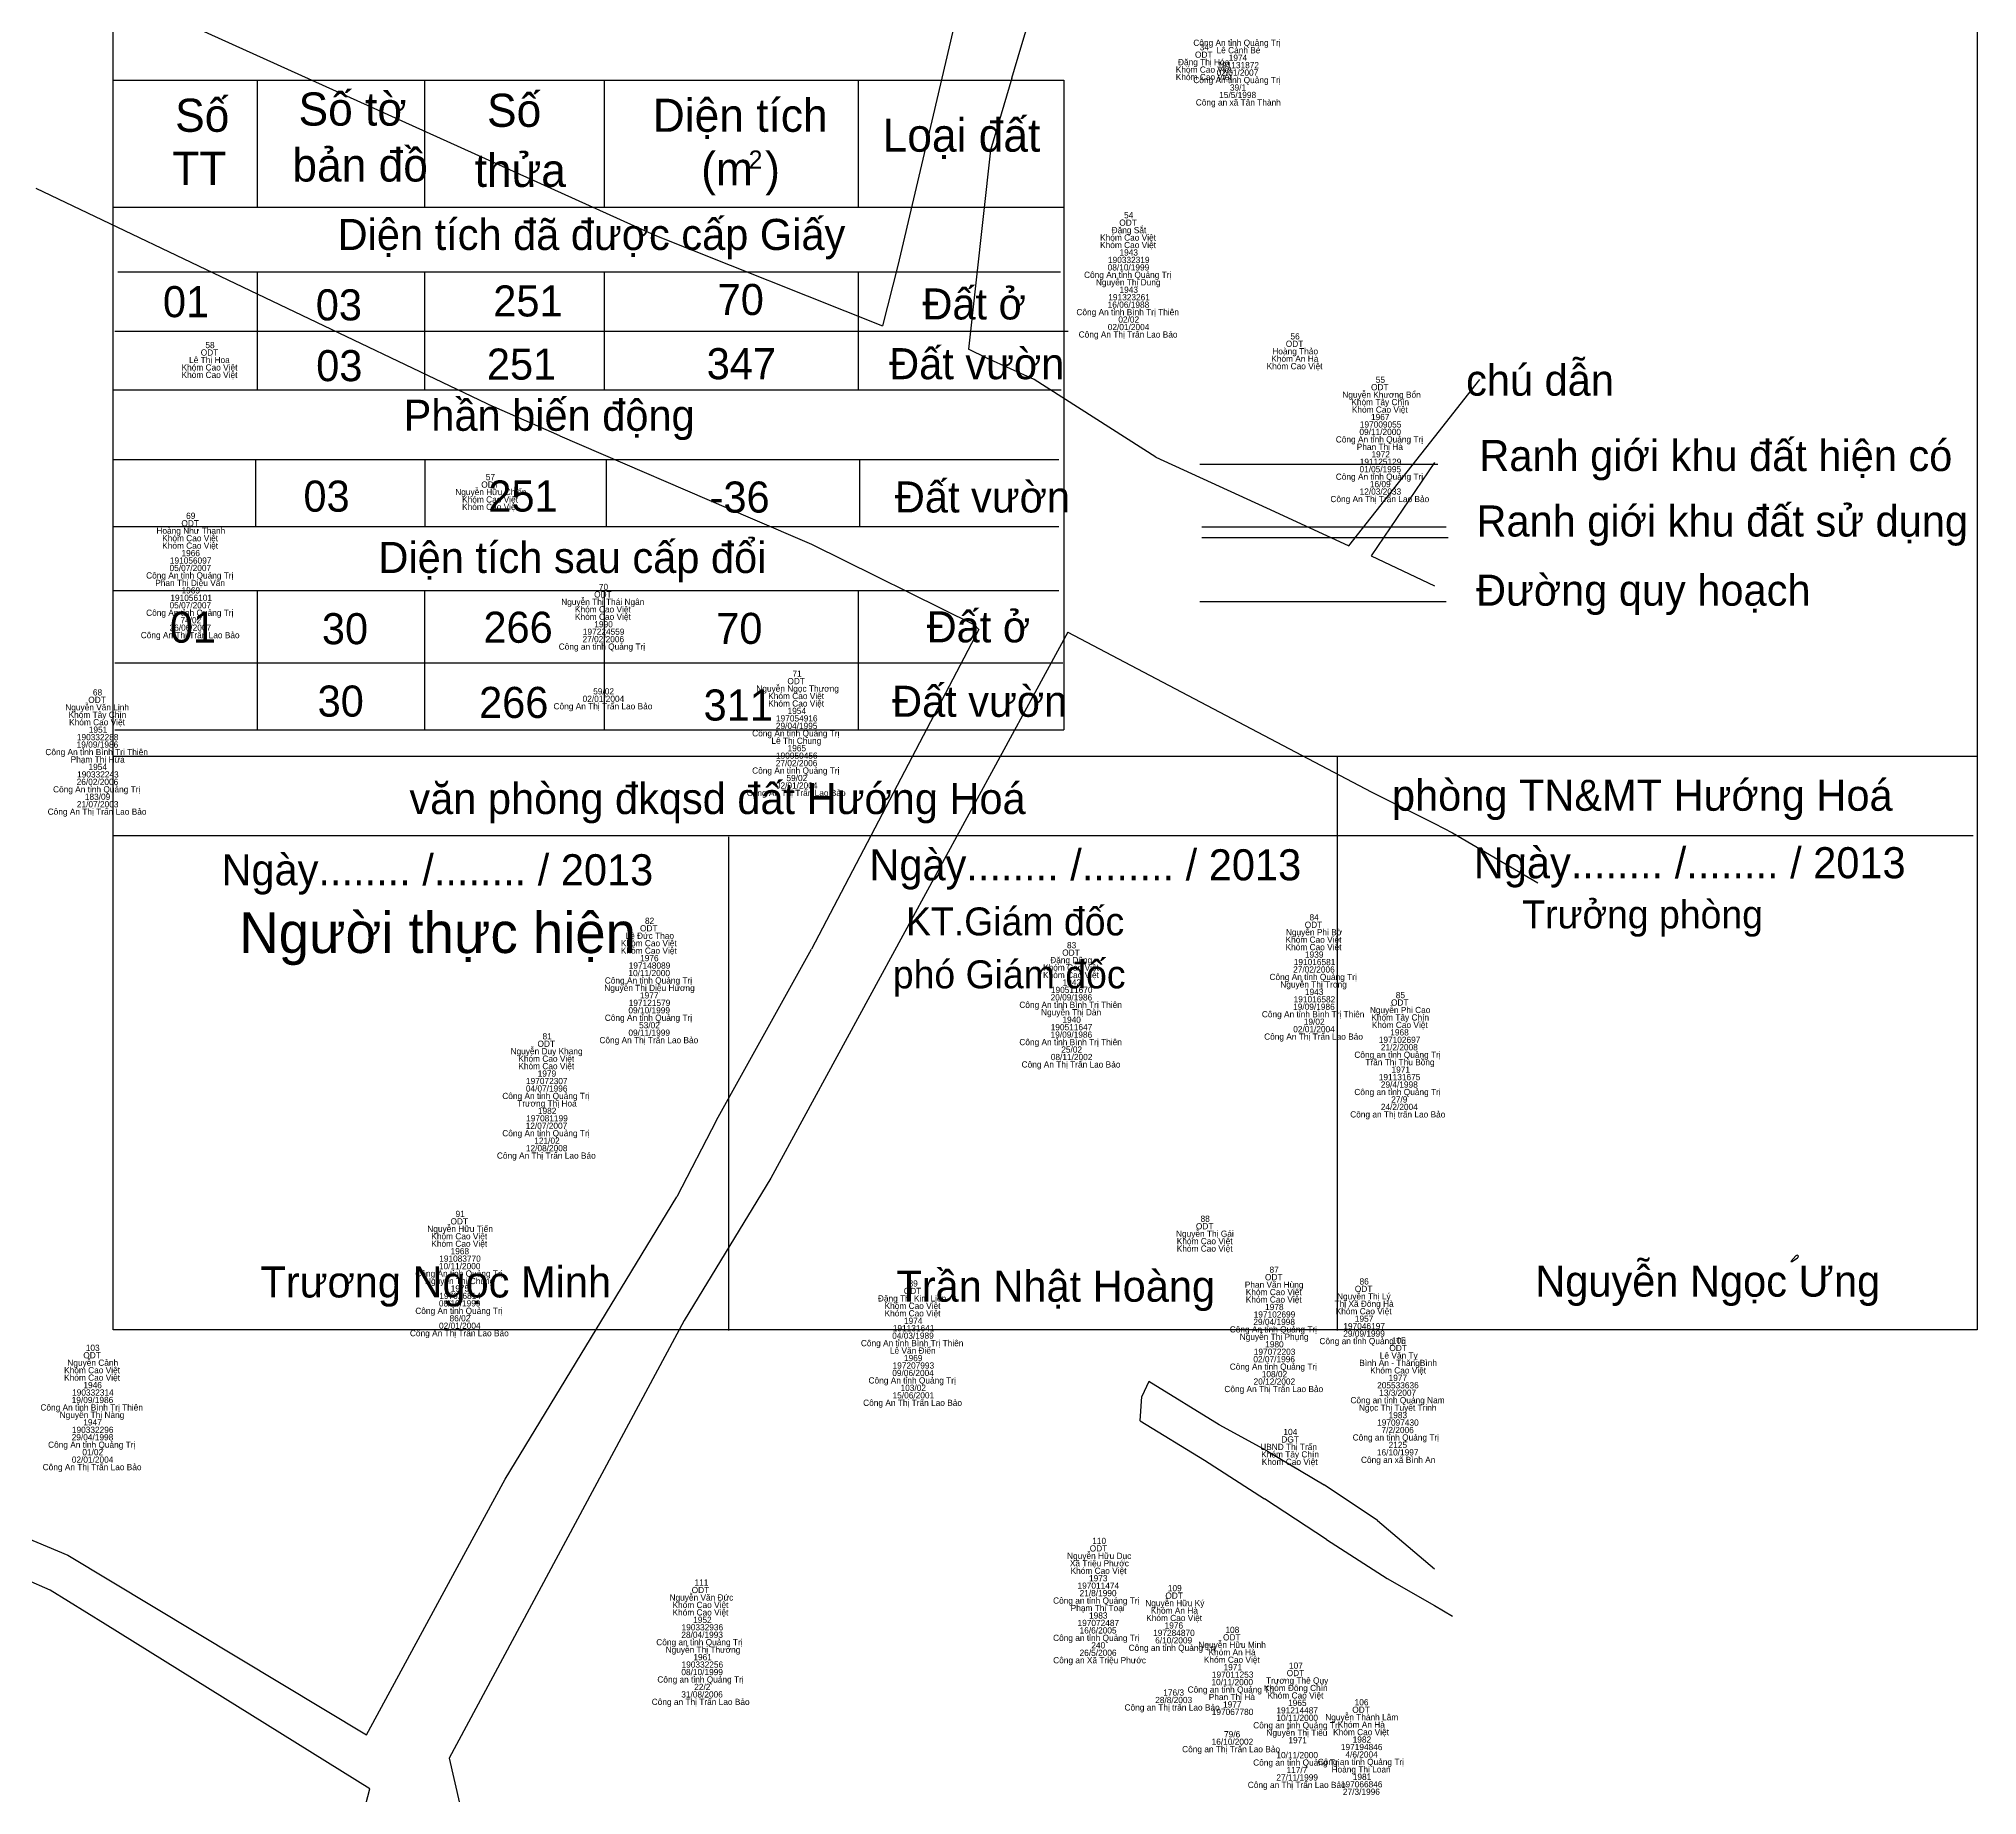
# Model space of a CAD drawing. Extents: x 535932 to 536577, y 1836990 to 1837547.
# Drawn here: x 536365.2 to 536552.4, y 1837218.2 to 1837387.8 of the extents above; entities that cross this region are included whole.
import ezdxf

# ---------------------------------------------------------------- set-up
doc = ezdxf.new("R2010")
doc.units = 0
for name, color, linetype in [('Level 1', 7, 'Continuous'), ('Level 17', 7, 'Continuous'), ('Level 23', 7, 'Continuous'), ('Level 5', 7, 'Continuous')]:
    doc.layers.add(name, color=color, linetype=linetype)

msp = doc.modelspace()

# ---------------------------------------------------------------- linework, layer by layer
at = {"layer": 'Level 17'}
for p, q in [((536372.58, 1837359.59), (536464.63, 1837359.59)), ((536477.34, 1837333.47), (536501.14, 1837333.47)), ((536372.58, 1837327.56), (536464.13, 1837327.56))]:
    msp.add_line(p, q, dxfattribs=at)
at = {"layer": 'Level 23'}
for p, q in [((536380.55, 1837388.82), (536424.72, 1837368.85)), ((536459.18, 1837384.01), (536460.06, 1837386.93)), ((536364.96, 1837373.38), (536409.17, 1837352.27)), ((536424.72, 1837368.85), (536446.7, 1837360.11)), ((536500, 1837349.33), (536504.39, 1837354.9)), ((536415.56, 1837349.48), (536409.17, 1837352.27)), ((536415.56, 1837349.48), (536433.92, 1837341.56)), ((536491.73, 1837338.85), (536500, 1837349.33)), ((536473.11, 1837347.42), (536484.57, 1837342.17)), ((536500, 1837346.91), (536493.88, 1837337.87)), ((536484.57, 1837342.17), (536491.73, 1837338.85)), ((536433.92, 1837341.56), (536439.86, 1837339)), ((536439.86, 1837339), (536455.59, 1837331.22)), ((536493.88, 1837337.87), (536500, 1837335)), ((536455.59, 1837331.22), (536456, 1837330.76)), ((536464.59, 1837330.5), (536435.91, 1837277.78)), ((536456, 1837330.76), (536439.84, 1837299.89)), ((536464.59, 1837330.5), (536493.89, 1837315.09)), ((536493.89, 1837315.09), (536500, 1837312.03)), ((536500, 1837312.03), (536501.75, 1837311.15)), ((536501.75, 1837311.15), (536509.98, 1837306.31)), ((536430.69, 1837283.38), (536439.84, 1837299.89)), ((536430.69, 1837283.38), (536426.83, 1837275.98)), ((536435.91, 1837277.78), (536427.55, 1837264.04)), ((536410.26, 1837248.72), (536426.83, 1837275.98)), ((536472.41, 1837258.17), (536471.76, 1837256.72)), ((536479.23, 1837253.98), (536472.41, 1837258.17)), ((536471.6, 1837254.37), (536471.76, 1837256.72)), ((536471.6, 1837254.37), (536477.79, 1837250.56)), ((536483.89, 1837251.43), (536479.23, 1837253.98)), ((536477.79, 1837250.56), (536483.6, 1837246.81)), ((536483.89, 1837251.43), (536489.35, 1837248.19)), ((536489.58, 1837242.9), (536483.6, 1837246.81)), ((536494.52, 1837244.72), (536489.35, 1837248.19)), ((536494.52, 1837244.72), (536500, 1837240.05)), ((536489.58, 1837242.9), (536495.45, 1837239.13)), ((536495.45, 1837239.13), (536500, 1837236.51)), ((536500, 1837236.51), (536501.75, 1837235.5))]:
    msp.add_line(p, q, dxfattribs=at)
for points in [[(536479.92, 1837436.92), (536458.58, 1837401.11), (536454.35, 1837392.14), (536451.6, 1837380.44), (536448.2, 1837365.93), (536446.7, 1837360.11)], [(536460.06, 1837386.93), (536461.41, 1837391.4), (536462.6, 1837393.52)], [(536459.18, 1837384.01), (536459.18, 1837384), (536457.12, 1837377.05), (536455.01, 1837357.85)], [(536473.11, 1837347.42), (536461.34, 1837354.9), (536456.78, 1837356.98), (536455.01, 1837357.85)], [(536327.14, 1837289.36), (536316.18, 1837262.49), (536346.89, 1837250.24), (536368.04, 1837241.4), (536396.87, 1837224.03), (536406.48, 1837241.75)], [(536427.55, 1837264.04), (536404.86, 1837221.79), (536405.87, 1837217.43), (536408.56, 1837215.26), (536435.26, 1837199.74)], [(536406.48, 1837241.75), (536410.26, 1837248.72)], [(536371.64, 1837234.71), (536366.33, 1837238.01), (536356.89, 1837242.11)], [(536380.44, 1837154.36), (536397.19, 1837218.83), (536371.64, 1837234.71)]]:
    msp.add_lwpolyline(points, dxfattribs=at)
at = {"layer": 'Level 5'}
for p, q in [((536372.42, 1837383.83), (536464.21, 1837383.83)), ((536386.32, 1837383.83), (536386.32, 1837371.55)), ((536402.48, 1837383.83), (536402.48, 1837371.55)), ((536419.83, 1837383.83), (536419.83, 1837371.55)), ((536444.36, 1837383.83), (536444.36, 1837371.55)), ((536464.21, 1837383.83), (536464.21, 1837321.07)), ((536372.42, 1837371.55), (536464.21, 1837371.55)), ((536372.86, 1837365.3), (536463.88, 1837365.3)), ((536386.32, 1837365.3), (536386.32, 1837353.92)), ((536402.48, 1837365.3), (536402.48, 1837353.92)), ((536419.83, 1837365.3), (536419.83, 1837353.92)), ((536444.36, 1837365.3), (536444.36, 1837353.92)), ((536372.42, 1837353.92), (536463.97, 1837353.92)), ((536372.46, 1837347.2), (536463.74, 1837347.2)), ((536386.16, 1837347.2), (536386.16, 1837340.71)), ((536402.52, 1837347.2), (536402.52, 1837340.71)), ((536420.02, 1837347.2), (536420.02, 1837340.71)), ((536444.49, 1837347.2), (536444.49, 1837340.71)), ((536477.34, 1837346.75), (536500.34, 1837346.75)), ((536372.46, 1837340.71), (536463.74, 1837340.71)), ((536477.54, 1837340.67), (536501.14, 1837340.67)), ((536477.54, 1837339.67), (536501.34, 1837339.67)), ((536372.46, 1837334.54), (536463.74, 1837334.54)), ((536386.32, 1837334.54), (536386.32, 1837321.07)), ((536402.48, 1837334.54), (536402.48, 1837321.07)), ((536419.83, 1837334.54), (536419.83, 1837321.07)), ((536444.36, 1837334.54), (536444.36, 1837321.07)), ((536372.58, 1837321.07), (536464.21, 1837321.07)), ((536372.42, 1837318.55), (536552.42, 1837318.55)), ((536490.62, 1837318.55), (536490.62, 1837263.15)), ((536372.42, 1837310.87), (536552.02, 1837310.87)), ((536431.82, 1837310.75), (536431.82, 1837263.15)), ((536431.82, 1837263.15), (536431.82, 1837263.07)), ((536490.62, 1837263.15), (536490.62, 1837263.07))]:
    msp.add_line(p, q, dxfattribs=at)
for points in [[(536372.42, 1837263.15), (536372.42, 1837546.67)], [(536552.42, 1837546.67), (536552.42, 1837263.15)], [(536552.42, 1837263.15), (536372.42, 1837263.15)]]:
    msp.add_lwpolyline(points, dxfattribs=at)
msp.add_lwpolyline([(536535.08, 1837270.11), (536535.13, 1837270.16), (536535.16, 1837270.25), (536535.11, 1837270.32), (536535.05, 1837270.34), (536534.97, 1837270.32), (536534.91, 1837270.28), (536534.43, 1837269.74), (536534.56, 1837269.74)], close=True, dxfattribs=at)

# ---------------------------------------------------------------- texts
at = {"layer": 'Level 1'}
for s, p in [('Công An tỉnh Quảng Trị', (536476.72, 1837387.13)), ('34', (536477.34, 1837386.7)), ('Lê Cảnh Bé', (536478.96, 1837386.41)), ('Khóm Cao Việt', (536475.03, 1837384.54)), ('Đặng Thị Hóa', (536475.24, 1837385.26)), ('ODT', (536476.88, 1837385.98)), ('191131872', (536479.05, 1837384.97)), ('1974', (536480.14, 1837385.69)), ('Khóm Cao Việt', (536475.03, 1837383.82)), ('Công An tỉnh Quảng Trị', (536476.72, 1837383.53)), ('02/01/2007', (536478.98, 1837384.25)), ('39/1', (536480.26, 1837382.81)), ('Công an xã Tân Thành', (536476.96, 1837381.37)), ('15/5/1998', (536479.22, 1837382.09)), ('ODT', (536469.57, 1837369.76)), ('54', (536470.03, 1837370.48)), ('Khóm Cao Việt', (536467.72, 1837368.32)), ('Đặng Sắt', (536468.83, 1837369.04)), ('Khóm Cao Việt', (536467.72, 1837367.6)), ('190332319', (536468.48, 1837366.16)), ('1943', (536469.59, 1837366.88)), ('Công An tỉnh Quảng Trị', (536466.17, 1837364.72)), ('Nguyễn Thị Dung', (536467.31, 1837364)), ('08/10/1999', (536468.45, 1837365.44)), ('191323261', (536468.51, 1837362.56)), ('1943', (536469.59, 1837363.28)), ('Công An tỉnh Bình Trị Thiên', (536465.43, 1837361.12)), ('16/06/1988', (536468.45, 1837361.84)), ('02/02', (536469.48, 1837360.4)), ('Công An Thị Trấn Lao Bảo', (536465.65, 1837358.96)), ('02/01/2004', (536468.46, 1837359.68)), ('56', (536486.1, 1837358.78)), ('Lê Thị Hoa', (536379.75, 1837356.5)), ('ODT', (536380.87, 1837357.22)), ('58', (536381.32, 1837357.94)), ('Khóm An Hà', (536484.25, 1837356.62)), ('Hoàng Thảo', (536484.35, 1837357.34)), ('ODT', (536485.65, 1837358.06)), ('Khóm Cao Việt', (536379.02, 1837355.78)), ('Khóm Cao Việt', (536379.02, 1837355.06)), ('Khóm Cao Việt', (536483.8, 1837355.9)), ('Nguyễn Khương Bổn', (536491.11, 1837353.15)), ('ODT', (536493.88, 1837353.87)), ('55', (536494.34, 1837354.59)), ('Khóm Tây Chín', (536491.98, 1837352.43)), ('Khóm Cao Việt', (536492.03, 1837351.71)), ('1967', (536493.88, 1837350.99)), ('09/11/2000', (536492.76, 1837349.55)), ('197009055', (536492.8, 1837350.27)), ('Công An tỉnh Quảng Trị', (536490.48, 1837348.83)), ('Phan Thị Hà', (536492.5, 1837348.11)), ('1972', (536493.92, 1837347.39)), ('Công An tỉnh Quảng Trị', (536490.48, 1837345.23)), ('01/05/1995', (536492.77, 1837345.95)), ('191125129', (536492.79, 1837346.67)), ('Nguyễn Hữu Chiến', (536405.45, 1837343.75)), ('ODT', (536407.96, 1837344.47)), ('57', (536408.4, 1837345.19)), ('12/03/2033', (536492.78, 1837343.79)), ('16/09', (536493.77, 1837344.51)), ('Khóm Cao Việt', (536406.11, 1837343.03)), ('Khóm Cao Việt', (536406.11, 1837342.31)), ('Công An Thị Trấn Lao Bảo', (536489.96, 1837343.07)), ('Hoàng Như Thạnh', (536376.59, 1837340.01)), ('ODT', (536379, 1837340.73)), ('69', (536379.46, 1837341.45)), ('Khóm Cao Việt', (536377.15, 1837339.29)), ('Khóm Cao Việt', (536377.15, 1837338.57)), ('1966', (536379.01, 1837337.85)), ('05/07/2007', (536377.86, 1837336.41)), ('191056097', (536377.89, 1837337.13)), ('Công An tỉnh Quảng Trị', (536375.6, 1837335.69)), ('Phan Thị Diệu Vân', (536376.48, 1837334.97)), ('1969', (536379.02, 1837334.25)), ('70', (536419.32, 1837334.58)), ('05/07/2007', (536377.86, 1837332.81)), ('191056101', (536377.94, 1837333.53)), ('Nguyễn Thị Thái Ngân', (536415.68, 1837333.14)), ('Khóm Cao Việt', (536417.01, 1837332.42)), ('ODT', (536418.86, 1837333.86)), ('Công An tỉnh Quảng Trị', (536375.6, 1837332.09)), ('26/06/2007', (536377.86, 1837330.65)), ('74/02', (536378.91, 1837331.37)), ('Khóm Cao Việt', (536417.01, 1837331.7)), ('1990', (536418.88, 1837330.98)), ('Công An Thị Trấn Lao Bảo', (536375.08, 1837329.93)), ('Công an tỉnh Quảng Trị ', (536415.44, 1837328.82)), ('27/02/2006', (536417.74, 1837329.54)), ('197224559', (536417.77, 1837330.26)), ('Nguyễn Ngọc Thương', (536434.52, 1837324.77)), ('ODT', (536437.52, 1837325.49)), ('71', (536438.01, 1837326.21)), ('Nguyễn Văn Lịnh', (536367.79, 1837322.96)), ('ODT', (536370.01, 1837323.68)), ('68', (536370.46, 1837324.4)), ('Công An Thị Trấn Lao Bảo', (536414.94, 1837323.06)), ('02/01/2004', (536417.75, 1837323.78)), ('59/02', (536418.77, 1837324.5)), ('Khóm Cao Việt', (536435.67, 1837324.05)), ('Khóm Cao Việt', (536435.67, 1837323.33)), ('Khóm Tây Chín', (536368.11, 1837322.24)), ('Khóm Cao Việt', (536368.16, 1837321.52)), ('29/04/1995', (536436.41, 1837321.17)), ('197054916', (536436.42, 1837321.89)), ('1954', (536437.54, 1837322.61)), ('19/09/1986', (536368.89, 1837319.36)), ('190332288', (536368.91, 1837320.08)), ('1951', (536370.06, 1837320.8)), ('Công An tỉnh Quảng Trị', (536434.12, 1837320.45)), ('Lê Thị Chung', (536435.98, 1837319.73)), ('Công An tỉnh Bình Trị Thiên', (536365.87, 1837318.64)), ('Phạm Thị Hứa', (536368.31, 1837317.92)), ('1954', (536370.03, 1837317.2)), ('27/02/2006', (536436.4, 1837317.57)), ('190950456', (536436.42, 1837318.29)), ('1965', (536437.54, 1837319.01)), ('26/02/2006', (536368.89, 1837315.76)), ('190332243', (536368.93, 1837316.48)), ('Công An tỉnh Quảng Trị', (536434.12, 1837316.85)), ('02/01/2004', (536436.41, 1837315.41)), ('59/02', (536437.43, 1837316.13)), ('Công An tỉnh Quảng Trị', (536366.61, 1837315.04)), ('21/07/2003', (536368.91, 1837313.6)), ('183/09', (536369.68, 1837314.32)), ('Công An Thị Trấn Lao Bảo', (536433.6, 1837314.69)), ('Công An Thị Trấn Lao Bảo', (536366.09, 1837312.88)), ('82', (536423.77, 1837302.34)), ('84', (536487.94, 1837302.68)), ('Lê Đức Thao', (536421.89, 1837300.9)), ('ODT', (536423.29, 1837301.62)), ('Khóm Cao Việt', (536485.63, 1837300.52)), ('Nguyễn Phi Bờ', (536485.66, 1837301.24)), ('ODT', (536487.48, 1837301.96)), ('Khóm Cao Việt', (536421.44, 1837300.18)), ('Khóm Cao Việt', (536421.44, 1837299.46)), ('1976', (536423.3, 1837298.74)), ('Đặng Dũng', (536462.9, 1837298.55)), ('ODT', (536464.06, 1837299.27)), ('83', (536464.52, 1837299.99)), ('Khóm Cao Việt', (536485.63, 1837299.8)), ('1939', (536487.5, 1837299.08)), ('Công An tỉnh Quảng Trị', (536419.89, 1837296.58)), ('10/11/2000', (536422.17, 1837297.3)), ('197148089', (536422.2, 1837298.02)), ('Khóm Cao Việt', (536462.21, 1837297.83)), ('Khóm Cao Việt', (536462.21, 1837297.11)), ('Công An tỉnh Quảng Trị', (536484.08, 1837296.92)), ('27/02/2006', (536486.36, 1837297.64)), ('191016581', (536486.42, 1837298.36)), ('Nguyễn Thị Diệu Hương', (536419.84, 1837295.86)), ('1977', (536423.29, 1837295.14)), ('20/09/1986', (536462.94, 1837294.95)), ('190511670', (536462.97, 1837295.67)), ('1942', (536464.1, 1837296.39)), ('Nguyễn Thị Trong', (536485.12, 1837296.2)), ('191016582', (536486.41, 1837294.76)), ('1943', (536487.5, 1837295.48)), ('85', (536496.27, 1837295.17)), ('Công An tỉnh Quảng Trị', (536419.89, 1837292.98)), ('09/10/1999', (536422.17, 1837293.7)), ('197121579', (536422.2, 1837294.42)), ('Công An tỉnh Bình Trị Thiên', (536459.92, 1837294.23)), ('Nguyễn Thị Dàn', (536462.02, 1837293.51)), ('Công An tỉnh Bình Trị Thiên', (536483.34, 1837293.32)), ('19/09/1986', (536486.36, 1837294.04)), ('Nguyễn Phi Cao', (536493.77, 1837293.73)), ('Khóm Tây Chín', (536493.91, 1837293.01)), ('ODT', (536495.81, 1837294.45)), ('81', (536413.88, 1837291.19)), ('09/11/1999', (536422.17, 1837291.54)), ('53/02', (536423.2, 1837292.26)), ('19/09/1986', (536462.94, 1837291.35)), ('190511647', (536462.95, 1837292.07)), ('1940', (536464.08, 1837292.79)), ('Công An Thị Trấn Lao Bảo', (536483.56, 1837291.16)), ('02/01/2004', (536486.37, 1837291.88)), ('19/02', (536487.39, 1837292.6)), ('Khóm Cao Việt', (536493.96, 1837292.29)), ('1968 ', (536495.74, 1837291.57)), ('Nguyễn Duy Khang', (536410.79, 1837289.75)), ('ODT', (536413.39, 1837290.47)), ('Công An Thị Trấn Lao Bảo', (536419.37, 1837290.82)), ('Công An tỉnh Bình Trị Thiên', (536459.92, 1837290.63)), ('08/11/2002', (536462.96, 1837289.19)), ('25/02', (536463.97, 1837289.91)), ('Công an tỉnh Quảng Trị  ', (536492.27, 1837289.41)), ('197102697 ', (536494.63, 1837290.85)), ('21/2/2008 ', (536494.83, 1837290.13)), ('Khóm Cao Việt', (536411.54, 1837289.03)), ('Khóm Cao Việt', (536411.54, 1837288.31)), ('1979', (536413.41, 1837287.59)), ('Công An Thị Trấn Lao Bảo', (536460.14, 1837288.47)), ('Trần Thị Thu Bồng', (536493.33, 1837288.69)), ('191131675 ', (536494.63, 1837287.25)), ('1971', (536495.86, 1837287.97)), ('Công An tỉnh Quảng Trị', (536409.99, 1837285.43)), ('04/07/1996', (536412.27, 1837286.15)), ('197072307', (536412.28, 1837286.87)), ('Công an tỉnh Quảng Trị  ', (536492.27, 1837285.81)), ('29/4/1998 ', (536494.83, 1837286.53)), ('Trương Thị Hoa', (536411.43, 1837284.71)), ('1982', (536413.43, 1837283.99)), ('Công an Thị trấn Lao Bảo  ', (536491.87, 1837283.65)), ('24/2/2004 ', (536494.83, 1837284.37)), ('27/9 ', (536495.83, 1837285.09)), ('Công An tỉnh Quảng Trị', (536409.99, 1837281.83)), ('12/07/2007', (536412.25, 1837282.55)), ('197081199', (536412.3, 1837283.27)), ('12/08/2008', (536412.27, 1837280.39)), ('121/02', (536413.08, 1837281.11)), ('Công An Thị Trấn Lao Bảo', (536409.47, 1837279.67)), ('Nguyễn Hữu Tiến', (536402.75, 1837272.6)), ('ODT', (536404.99, 1837273.32)), ('91', (536405.48, 1837274.04)), ('Nguyễn Thị Gái', (536475.05, 1837272.13)), ('ODT', (536476.97, 1837272.85)), ('88', (536477.42, 1837273.57)), ('Khóm Cao Việt', (536403.14, 1837271.88)), ('Khóm Cao Việt', (536403.14, 1837271.16)), ('1968', (536405, 1837270.44)), ('Khóm Cao Việt', (536475.12, 1837271.41)), ('Khóm Cao Việt', (536475.12, 1837270.69)), ('10/11/2000', (536403.87, 1837269)), ('191083770', (536403.9, 1837269.72)), ('87', (536484.08, 1837268.65)), ('Công An tỉnh Quảng Trị', (536401.59, 1837268.28)), ('Nguyễn Thị Chung', (536402.53, 1837267.56)), ('1975', (536405.01, 1837266.84)), ('89', (536449.22, 1837267.32)), ('Phan Văn Hùng', (536481.69, 1837267.21)), ('ODT', (536483.64, 1837267.93)), ('ODT', (536492.32, 1837266.8)), ('86', (536492.77, 1837267.52)), ('08/10/1999', (536403.87, 1837265.4)), ('197026814', (536403.91, 1837266.12)), ('Đặng Thị Kim Liên', (536446.26, 1837265.88)), ('Khóm Cao Việt', (536446.91, 1837265.16)), ('ODT', (536448.76, 1837266.6)), ('Khóm Cao Việt', (536481.79, 1837266.49)), ('Khóm Cao Việt', (536481.79, 1837265.77)), ('1978', (536483.65, 1837265.05)), ('Thị Xã Đông Hà', (536490.36, 1837265.36)), ('Nguyễn Thị Lý', (536490.6, 1837266.08)), ('Công An tỉnh Quảng Trị', (536401.59, 1837264.68)), ('02/01/2004', (536403.88, 1837263.24)), ('86/02', (536404.9, 1837263.96)), ('Khóm Cao Việt', (536446.91, 1837264.44)), ('191131641', (536447.7, 1837263)), ('1974', (536448.78, 1837263.72)), ('Công An tỉnh Quảng Trị', (536480.24, 1837262.89)), ('29/04/1998', (536482.52, 1837263.61)), ('197102699', (536482.55, 1837264.33)), ('Khóm Cao Việt', (536490.47, 1837264.64)), ('197046197', (536491.21, 1837263.2)), ('1957', (536492.32, 1837263.92)), ('103', (536369.77, 1837261.11)), ('Công An Thị Trấn Lao Bảo', (536401.07, 1837262.52)), ('Công An tỉnh Bình Trị Thiên', (536444.62, 1837261.56)), ('04/03/1989', (536447.64, 1837262.28)), ('Nguyễn Thị Phụng', (536481.2, 1837262.17)), ('1980', (536483.66, 1837261.45)), ('Công an tỉnh Quảng Trị ', (536488.9, 1837261.76)), ('29/09/1999', (536491.2, 1837262.48)), ('ODT', (536495.65, 1837261.09)), ('105', (536495.89, 1837261.81)), ('Nguyễn Cảnh', (536367.99, 1837259.67)), ('ODT', (536369.53, 1837260.39)), ('Lê Văn Điển', (536447.42, 1837260.84)), ('197207993', (536447.68, 1837259.4)), ('1969', (536448.78, 1837260.12)), ('Công An tỉnh Quảng Trị', (536480.24, 1837259.29)), ('02/07/1996', (536482.52, 1837260.01)), ('197072203', (536482.56, 1837260.73)), ('Bình An - ThăngBình ', (536492.75, 1837259.65)), ('Lê Văn Tỵ', (536494.73, 1837260.37)), ('Khóm Cao Việt', (536367.68, 1837258.95)), ('Khóm Cao Việt', (536367.68, 1837258.23)), ('1946', (536369.54, 1837257.51)), ('Công An tỉnh Quảng Trị', (536445.36, 1837257.96)), ('09/06/2004', (536447.65, 1837258.68)), ('20/12/2002', (536482.54, 1837257.85)), ('108/02', (536483.33, 1837258.57)), ('Khóm Cao Việt', (536493.8, 1837258.93)), ('205533636 ', (536494.47, 1837257.49)), ('1977 ', (536495.58, 1837258.21)), ('Công An tỉnh Bình Trị Thiên', (536365.39, 1837255.35)), ('19/09/1986', (536368.41, 1837256.07)), ('190332314', (536368.45, 1837256.79)), ('Công An Thị Trấn Lao Bảo', (536444.84, 1837255.8)), ('15/06/2001', (536447.68, 1837256.52)), ('103/02', (536448.45, 1837257.24)), ('Công An Thị Trấn Lao Bảo', (536479.72, 1837257.13)), ('Công an tỉnh Quảng Nam ', (536491.89, 1837256.05)), ('13/3/2007 ', (536494.67, 1837256.77)), ('Nguyễn Thị Nàng', (536367.25, 1837254.63)), ('1947', (536369.53, 1837253.91)), ('Ngọc Thị Tuyết Trinh', (536492.71, 1837255.33)), ('197097430 ', (536494.47, 1837253.89)), ('1983 ', (536495.58, 1837254.61)), ('Công An tỉnh Quảng Trị', (536366.13, 1837251.75)), ('29/04/1998', (536368.41, 1837252.47)), ('190332296', (536368.43, 1837253.19)), ('DGT', (536485.22, 1837252.26)), ('104', (536485.42, 1837252.98)), ('Công an tỉnh Quảng Trị  ', (536492.11, 1837252.45)), ('7/2/2006 ', (536494.89, 1837253.17)), ('2125 ', (536495.58, 1837251.73)), ('02/01/2004', (536368.42, 1837250.31)), ('01/02', (536369.44, 1837251.03)), ('UBND Thị Trấn', (536483.18, 1837251.54)), ('Khóm Tây Chín', (536483.28, 1837250.82)), ('Khom Cao Việt', (536483.33, 1837250.1)), ('Công an xã Bình An ', (536492.91, 1837250.29)), ('16/10/1997 ', (536494.45, 1837251.01)), ('Công An Thị Trấn Lao Bảo', (536365.61, 1837249.59)), ('110', (536466.96, 1837242.46)), ('Nguyễn Hữu Dục', (536464.53, 1837241.02)), ('ODT', (536466.72, 1837241.74)), ('Xã Triệu Phước ', (536464.8, 1837240.3)), ('Khóm Cao Việt', (536464.87, 1837239.58)), ('1973 ', (536466.65, 1837238.86)), ('Nguyễn Văn Đức', (536426.14, 1837237)), ('ODT', (536428.28, 1837237.72)), ('111', (536428.55, 1837238.44)), ('Công an tỉnh Quảng Trị  ', (536463.18, 1837236.7)), ('197011474 ', (536465.54, 1837238.14)), ('21/8/1990 ', (536465.74, 1837237.42)), ('ODT', (536474.02, 1837237.18)), ('109', (536474.26, 1837237.9)), ('Khóm Cao Việt', (536426.43, 1837236.28)), ('Khóm Cao Việt', (536426.43, 1837235.56)), (' 1952', (536428.2, 1837234.84)), ('Phạm Thị Toại ', (536464.88, 1837235.98)), ('1983 ', (536466.65, 1837235.26)), ('Nguyễn Hữu Ký', (536472.08, 1837236.46)), ('Khóm Cao Việt', (536472.17, 1837235.02)), ('Khóm An Hà', (536472.62, 1837235.74)), (' 28/04/1993', (536427.06, 1837233.4)), (' 190332936', (536427.08, 1837234.12)), ('Công an tỉnh Quảng Trị  ', (536463.18, 1837233.1)), ('197072487 ', (536465.54, 1837234.54)), ('16/6/2005 ', (536465.74, 1837233.82)), ('197284870 ', (536472.84, 1837233.58)), ('1976 ', (536473.95, 1837234.3)), ('ODT', (536479.59, 1837233.15)), ('108', (536479.82, 1837233.87)), ('Công an tỉnh Quảng Trị ', (536424.86, 1837232.68)), (' Nguyễn Thị Thương', (536425.54, 1837231.96)), (' 1961', (536428.22, 1837231.24)), ('26/5/2006 ', (536465.74, 1837231.66)), ('240 ', (536466.87, 1837232.38)), ('Công an tỉnh Quảng Trị  ', (536470.48, 1837232.14)), ('6/10/2009 ', (536473.04, 1837232.86)), ('Nguyễn Hữu Minh', (536477.21, 1837232.43)), ('Khóm An Hà', (536478.19, 1837231.71)), (' 08/10/1999', (536427.06, 1837229.8)), (' 190332256', (536427.08, 1837230.52)), ('Công an Xã Triệu Phước ', (536463.19, 1837230.94)), ('Khóm Cao Việt', (536477.74, 1837230.99)), ('197011253', (536478.51, 1837229.55)), ('1971', (536479.64, 1837230.27)), ('ODT', (536485.74, 1837229.7)), ('107', (536485.96, 1837230.42)), (' Công an tỉnh Quảng Trị ', (536424.74, 1837229.08)), (' 31/08/2006', (536427.05, 1837227.64)), (' 22/2', (536428.3, 1837228.36)), ('176/3 ', (536473.82, 1837227.82)), ('Công an tỉnh Quảng Trị ', (536476.17, 1837228.11)), ('Phan Thị Hà', (536478.21, 1837227.39)), ('10/11/2000', (536478.47, 1837228.83)), ('Khóm Đông Chín', (536483.54, 1837228.26)), ('Trương Thê Qụy', (536483.74, 1837228.98)), ('Khóm Cao Việt', (536483.89, 1837227.54)), ('Công an Thị Trấn Lao Bảo', (536424.42, 1837226.92)), ('Công an Thị trấn Lao Bảo  ', (536470.08, 1837226.38)), ('28/8/2003 ', (536473.04, 1837227.1)), ('197067780', (536478.5, 1837225.95)), ('1977', (536479.59, 1837226.67)), (' 191214487', (536484.52, 1837226.1)), (' 1965', (536485.65, 1837226.82)), ('Nguyễn Thành Lâm', (536489.46, 1837225.44)), ('ODT', (536492.07, 1837226.16)), ('106', (536492.3, 1837226.88)), ('79/6', (536479.69, 1837223.79)), (' Công an tỉnh Quảng Trị', (536482.28, 1837224.66)), (' Nguyễn Thị Tiếu', (536483.56, 1837223.94)), (' 10/11/2000', (536484.52, 1837225.38)), ('Khóm Cao Việt', (536490.22, 1837224)), ('Khóm An Hà', (536490.67, 1837224.72)), ('Công an Thị Trấn Lao Bảo ', (536475.64, 1837222.35)), ('16/10/2002', (536478.49, 1837223.07)), (' 10/11/2000', (536484.52, 1837221.78)), (' 1971', (536485.68, 1837223.22)), ('197194846', (536490.97, 1837222.56)), ('4/6/2004', (536491.41, 1837221.84)), ('1982', (536492.11, 1837223.28)), (' Công an tỉnh Quảng Trị', (536482.28, 1837221.06)), (' 117/7', (536485.5, 1837220.34)), ('Công an tỉnh Quảng Trị', (536488.73, 1837221.12)), ('Hoàng Thị Loan', (536490.07, 1837220.4)), (' Công an Thị Trấn Lao Bảo', (536481.76, 1837218.9)), (' 27/11/1999', (536484.52, 1837219.62)), ('197066846', (536490.97, 1837218.96)), ('27/3/1996', (536491.17, 1837218.24)), ('1981', (536492.12, 1837219.68))]:
    msp.add_text(s, height=0.6, dxfattribs=at).set_placement(p)
at = {"layer": 'Level 5'}
for s, height, p in [('Số', 3.2, (536378.4, 1837378.83)), ('Số tờ', 3.2, (536390.32, 1837379.43)), ('Số', 3.2, (536408.52, 1837379.31)), ('Diện tích', 3.2, (536424.52, 1837378.83)), ('Loại đất', 3.2, (536446.72, 1837376.91)), ('TT', 3.2, (536378.12, 1837373.71)), ('bản đồ', 3.2, (536389.72, 1837374.03)), ('thửa', 3.2, (536407.32, 1837373.51)), ('(m )', 3.2, (536429.2, 1837373.66)), ('2', 1.77, (536433.79, 1837375.26)), ('Diện tích đã được cấp Giấy', 3, (536394.09, 1837367.42)), ('01', 3, (536377.22, 1837360.93)), ('03', 3, (536391.98, 1837360.62)), ('251', 3, (536409.12, 1837361)), ('70', 3, (536430.79, 1837361.14)), ('Đất ở', 3, (536450.56, 1837360.71)), ('03', 3, (536392.02, 1837354.75)), ('251', 3, (536408.5, 1837354.9)), ('347', 3, (536429.73, 1837354.94)), ('Đất vườn', 3, (536447.35, 1837354.94)), ('chú dẫn', 3, (536503.06, 1837353.35)), ('Phần biến động', 3, (536400.46, 1837349.96)), ('Ranh giới khu đất hiện có ', 3, (536504.34, 1837346.07)), ('03', 3, (536390.79, 1837342.15)), ('251', 3, (536408.64, 1837342.16)), ('-36', 3, (536430.01, 1837342.06)), ('Đất vườn', 3, (536447.9, 1837342.07)), ('Ranh giới khu đất sử dụng', 3, (536504.06, 1837339.75)), ('Diện tích sau cấp đổi', 3, (536398.03, 1837336.23)), ('Đường quy hoạch ', 3, (536504.02, 1837333.07)), ('Đất ở', 3, (536450.97, 1837329.53)), ('01', 3, (536377.89, 1837329.5)), ('30', 3, (536392.57, 1837329.35)), ('266', 3, (536408.17, 1837329.49)), ('70', 3, (536430.65, 1837329.38)), ('30', 3, (536392.16, 1837322.36)), ('266', 3, (536407.75, 1837322.23)), ('Đất vườn', 3, (536447.63, 1837322.34)), ('311', 3, (536429.43, 1837321.98)), ('văn phòng đkqsd đất Hướng Hoá ', 3, (536401.02, 1837312.95)), ('phòng TN&MT Hướng Hoá ', 3, (536495.9, 1837313.27)), ('Ngày........ /........ / 2013', 3, (536382.87, 1837306.07)), ('Ngày........ /........ / 2013', 3, (536445.44, 1837306.55)), ('Ngày........ /........ / 2013', 3, (536503.81, 1837306.75)), ('Trưởng phòng', 2.7, (536508.48, 1837301.91)), ('Người thực hiện', 3.9366, (536384.6, 1837299.53)), ('KT.Giám đốc', 2.7, (536448.98, 1837301.23)), ('phó Giám đốc', 2.7, (536447.7, 1837296.12)), ('Trương Ngọc Minh', 3, (536386.64, 1837266.27)), ('Trần Nhật Hoàng', 3, (536448.05, 1837265.86)), ('Nguyễn Ngọc Ưng', 3, (536509.74, 1837266.35))]:
    msp.add_text(s, height=height, dxfattribs=at).set_placement(p)

doc.saveas('drawing.dxf')
